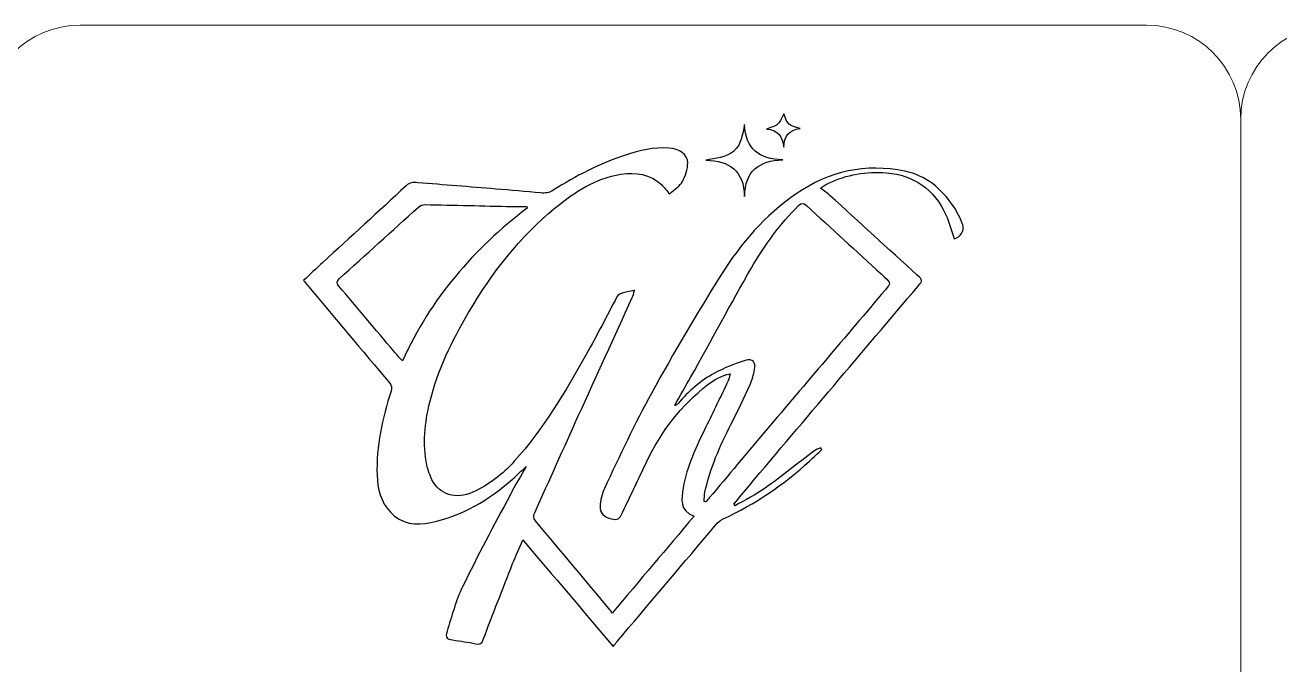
# Model space of a CAD drawing. Header units: millimetres. Extents: x -576 to 618, y 160 to 343.
# Drawn here: x -57.82 to -18.02, y 322.8 to 343.1 of the extents above; entities that cross this region are included whole.
import ezdxf

# ---------------------------------------------------------------- set-up
doc = ezdxf.new("R2010")
doc.units = ezdxf.units.MM
doc.header["$MEASUREMENT"] = 0
doc.layers.add('Layer 1', color=7, linetype='Continuous')

msp = doc.modelspace()

# ---------------------------------------------------------------- linework, layer by layer
at = {"layer": 'Layer 1', "color": 250, "lineweight": 18}
for points in [[(-56.0783, 343.1001), (-56.0783, 343.1001), (-22.2483, 343.1001), (-22.2483, 343.1001), (-20.6043, 343.1001), (-19.2633, 341.7591), (-19.2633, 340.1151), (-19.2633, 340.1151), (-19.2633, 306.2851), (-19.2633, 306.2851), (-19.2633, 304.6411), (-20.6043, 303.3001), (-22.2483, 303.3001), (-22.2483, 303.3001), (-56.0783, 303.3001), (-56.0783, 303.3001), (-57.7223, 303.3001), (-59.0633, 304.6411), (-59.0633, 306.2851), (-59.0633, 306.2851), (-59.0633, 340.1151), (-59.0633, 340.1151), (-59.0633, 341.7591), (-57.7223, 343.1001), (-56.0783, 343.1001)], [(-16.2783, 343.1001), (-16.2783, 343.1001), (17.5517, 343.1001), (17.5517, 343.1001), (19.1957, 343.1001), (20.5367, 341.7591), (20.5367, 340.1151), (20.5367, 340.1151), (20.5367, 306.2851), (20.5367, 306.2851), (20.5367, 304.6411), (19.1957, 303.3001), (17.5517, 303.3001), (17.5517, 303.3001), (-16.2783, 303.3001), (-16.2783, 303.3001), (-17.9223, 303.3001), (-19.2633, 304.6411), (-19.2633, 306.2851), (-19.2633, 306.2851), (-19.2633, 340.1151), (-19.2633, 340.1151), (-19.2633, 341.7591), (-17.9223, 343.1001), (-16.2783, 343.1001)]]:
    msp.add_open_spline(points, degree=3, knots=[0, 0, 0, 0, 0.125, 0.125, 0.125, 0.25, 0.25, 0.25, 0.375, 0.375, 0.375, 0.5, 0.5, 0.5, 0.625, 0.625, 0.625, 0.75, 0.75, 0.75, 0.875, 0.875, 0.875, 1, 1, 1, 1], dxfattribs=at)
at = {"layer": 'Layer 1', "color": 230}
for points, knots in [([(-33.7907, 338.8265), (-34.542, 338.7983), (-34.986, 338.4745), (-35.0009, 337.6657), (-35.0278, 338.4783), (-35.4777, 338.8021), (-36.2281, 338.8136), (-35.9177, 338.882), (-35.5966, 338.8839), (-35.3479, 339.0951), (-35.093, 339.3119), (-35.074, 339.6279), (-34.9994, 339.9459), (-34.9735, 339.1678), (-34.5351, 338.8449), (-33.7907, 338.8265)], [0, 0, 0, 0, 0.2, 0.2, 0.2, 0.4, 0.4, 0.4, 0.6, 0.6, 0.6, 0.8, 0.8, 0.8, 1, 1, 1, 1]), ([(-33.7538, 340.2877), (-33.6546, 339.9661), (-33.5716, 339.8897), (-33.2415, 339.8245), (-33.5785, 339.7704), (-33.7519, 339.5792), (-33.7576, 339.2282), (-33.795, 339.5511), (-33.922, 339.7851), (-34.3055, 339.8004), (-34.1607, 339.8631), (-34.0256, 339.8881), (-33.9407, 339.967), (-33.8518, 340.0494), (-33.8115, 340.1836), (-33.7538, 340.2877)], [0, 0, 0, 0, 0.2, 0.2, 0.2, 0.4, 0.4, 0.4, 0.6, 0.6, 0.6, 0.8, 0.8, 0.8, 1, 1, 1, 1]), ([(-28.3535, 336.3233), (-28.443, 336.5854), (-28.5089, 336.845), (-28.6181, 337.0846), (-28.9853, 337.8918), (-29.6249, 338.3398), (-30.5042, 338.4156), (-31.141, 338.4706), (-31.7576, 338.3566), (-32.3395, 338.0824), (-32.3907, 338.0584), (-32.4381, 338.0268), (-32.4867, 337.9982), (-32.5014, 337.9894), (-32.5145, 337.9785), (-32.5875, 337.9257), (-32.4749, 337.8385), (-32.3738, 337.7697), (-32.2843, 337.6884), (-31.3632, 336.8484), (-30.4434, 336.0069), (-29.5238, 335.1648), (-29.3445, 335.0004), (-29.3451, 334.9991), (-29.498, 334.8184), (-31.2811, 332.7118), (-33.0649, 330.6054), (-34.848, 328.4986), (-35.014, 328.3021), (-35.1772, 328.1033), (-35.342, 327.9058), (-35.3291, 327.888), (-35.3161, 327.8706), (-35.303, 327.8528), (-34.9822, 328.0375), (-34.6446, 328.1978), (-34.3454, 328.4116), (-33.8199, 328.7863), (-33.3192, 329.1954), (-32.805, 329.5853), (-32.7413, 329.6337), (-32.6562, 329.6537), (-32.581, 329.6868), (-32.5704, 329.6687), (-32.5598, 329.6506), (-32.5492, 329.6325), (-32.6793, 329.512), (-32.809, 329.3913), (-32.9395, 329.2708), (-33.757, 328.5145), (-34.668, 327.9021), (-35.6824, 327.4353), (-35.863, 327.3523), (-35.9928, 327.1464), (-36.1307, 326.9838), (-37.1026, 325.839), (-38.0711, 324.6906), (-39.0403, 323.5433), (-39.0767, 323.5002), (-39.1114, 323.4553), (-39.1663, 323.3869), (-40.1273, 324.5214), (-41.0664, 325.6294), (-42.0287, 326.7654), (-42.1466, 326.4964), (-42.2596, 326.2587), (-42.3557, 326.0147), (-42.6711, 325.2141), (-42.9837, 324.4119), (-43.2892, 323.6072), (-43.337, 323.4808), (-43.3878, 323.444), (-43.5233, 323.4734), (-43.7663, 323.5261), (-44.0143, 323.5551), (-44.2602, 323.5938), (-44.4531, 323.6241), (-44.4992, 323.6687), (-44.4358, 323.8709), (-44.2877, 324.3455), (-44.1607, 324.8346), (-43.9454, 325.2796), (-43.4698, 326.2631), (-42.9476, 327.2247), (-42.439, 328.1919), (-42.2786, 328.4974), (-42.1005, 328.7935), (-41.926, 329.1017), (-42.0777, 328.9598), (-42.2175, 328.8213), (-42.3653, 328.6914), (-43.1177, 328.0309), (-43.955, 327.5257), (-44.9473, 327.3196), (-45.4246, 327.2203), (-45.883, 327.2668), (-46.2352, 327.6462), (-46.5385, 327.9726), (-46.6412, 328.3885), (-46.6565, 328.8219), (-46.6892, 329.7405), (-46.4799, 330.6216), (-46.2131, 331.4911), (-46.1807, 331.5969), (-46.1897, 331.6646), (-46.2608, 331.7489), (-47.1348, 332.7835), (-48.005, 333.8216), (-48.8758, 334.8587), (-48.9116, 334.9015), (-48.9451, 334.9461), (-48.9884, 335.001), (-48.7791, 335.195), (-48.5772, 335.3835), (-48.3741, 335.5707), (-47.4939, 336.3801), (-46.6112, 337.187), (-45.7357, 338.0016), (-45.6184, 338.1108), (-45.498, 338.1111), (-45.3613, 338.0999), (-44.5373, 338.0328), (-43.7132, 337.9666), (-42.8892, 337.8989), (-42.4153, 337.8603), (-41.9413, 337.8225), (-41.4683, 337.777), (-41.3223, 337.7629), (-41.1972, 337.777), (-41.0668, 337.8603), (-40.3488, 338.3201), (-39.5938, 338.7073), (-38.7813, 338.9744), (-38.3329, 339.1217), (-37.8771, 339.2297), (-37.3975, 339.1982), (-37.0773, 339.177), (-36.8028, 338.9985), (-36.8022, 338.7279), (-36.8012, 338.5308), (-36.8712, 338.3161), (-36.9678, 338.1411), (-37.0483, 337.9954), (-37.2127, 337.8959), (-37.3753, 337.742), (-37.4655, 337.8465), (-37.5401, 337.9539), (-37.6343, 338.0384), (-38.0043, 338.3701), (-38.445, 338.445), (-38.9211, 338.3682), (-39.7279, 338.2388), (-40.3875, 337.8125), (-41.0009, 337.308), (-42.1313, 336.3785), (-43.0121, 335.2391), (-43.751, 333.9844), (-44.2786, 333.0884), (-44.7332, 332.1594), (-44.9829, 331.1426), (-45.1451, 330.4808), (-45.2134, 329.8132), (-45.0755, 329.1389), (-45.0427, 328.98), (-44.9856, 328.8219), (-44.9142, 328.6755), (-44.6811, 328.1994), (-44.1507, 328.0393), (-43.6168, 328.2818), (-43.1092, 328.5123), (-42.6752, 328.8478), (-42.3042, 329.2608), (-41.3853, 330.2846), (-40.6908, 331.4615), (-40.0196, 332.6518), (-39.6805, 333.253), (-39.3738, 333.8728), (-39.0471, 334.4815), (-39.0212, 334.5302), (-38.9585, 334.5719), (-38.9039, 334.5894), (-38.7822, 334.6284), (-38.6552, 334.6499), (-38.4883, 334.6883), (-38.5189, 334.5876), (-38.5314, 334.519), (-38.5598, 334.4575), (-39.1298, 333.2048), (-39.7039, 331.9539), (-40.2727, 330.7005), (-40.736, 329.679), (-41.1935, 328.6543), (-41.6542, 327.6315), (-41.6961, 327.5389), (-41.7104, 327.4624), (-41.6328, 327.3707), (-40.8393, 326.4306), (-40.0508, 325.4867), (-39.2615, 324.5436), (-39.2433, 324.5221), (-39.2321, 324.4949), (-39.2019, 324.4431), (-38.3233, 325.483), (-37.4699, 326.4931), (-36.6025, 327.5195), (-37.073, 327.6977), (-37.0019, 328.0702), (-36.9448, 328.4172), (-36.8302, 329.107), (-36.5295, 329.7317), (-36.2253, 330.3538), (-35.9912, 330.8321), (-35.761, 331.3127), (-35.5319, 331.7935), (-35.5001, 331.8608), (-35.4855, 331.9367), (-35.4537, 332.0375), (-35.7507, 331.985), (-35.9626, 331.8478), (-36.1628, 331.693), (-37.0134, 331.0353), (-37.6475, 330.2044), (-38.1095, 329.2381), (-38.3613, 328.7118), (-38.6096, 328.1839), (-38.8621, 327.6578), (-38.9782, 327.415), (-39.0168, 327.3941), (-39.2272, 327.4397), (-39.4455, 327.4861), (-39.6003, 327.6331), (-39.5822, 327.8306), (-39.5647, 328.0247), (-39.5301, 328.2297), (-39.4468, 328.4028), (-38.9582, 329.4191), (-38.4883, 330.4465), (-37.9451, 331.4331), (-37.249, 332.6983), (-36.5157, 333.9451), (-35.7494, 335.1691), (-35.1208, 336.1732), (-34.3504, 337.069), (-33.3613, 337.7476), (-32.3154, 338.4653), (-31.1613, 338.7217), (-29.9176, 338.4643), (-29.2565, 338.3276), (-28.7557, 337.9165), (-28.3816, 337.3623), (-28.2571, 337.1776), (-28.156, 336.9704), (-28.0817, 336.7601), (-28.0137, 336.567), (-28.1485, 336.3766), (-28.3535, 336.3233)], [0, 0, 0, 0, 0.0117647, 0.0117647, 0.0117647, 0.0235294, 0.0235294, 0.0235294, 0.0352941, 0.0352941, 0.0352941, 0.0470588, 0.0470588, 0.0470588, 0.0588235, 0.0588235, 0.0588235, 0.0705882, 0.0705882, 0.0705882, 0.0823529, 0.0823529, 0.0823529, 0.0941176, 0.0941176, 0.0941176, 0.1058824, 0.1058824, 0.1058824, 0.1176471, 0.1176471, 0.1176471, 0.1294118, 0.1294118, 0.1294118, 0.1411765, 0.1411765, 0.1411765, 0.1529412, 0.1529412, 0.1529412, 0.1647059, 0.1647059, 0.1647059, 0.1764706, 0.1764706, 0.1764706, 0.1882353, 0.1882353, 0.1882353, 0.2, 0.2, 0.2, 0.2117647, 0.2117647, 0.2117647, 0.2235294, 0.2235294, 0.2235294, 0.2352941, 0.2352941, 0.2352941, 0.2470588, 0.2470588, 0.2470588, 0.2588235, 0.2588235, 0.2588235, 0.2705882, 0.2705882, 0.2705882, 0.2823529, 0.2823529, 0.2823529, 0.2941176, 0.2941176, 0.2941176, 0.3058824, 0.3058824, 0.3058824, 0.3176471, 0.3176471, 0.3176471, 0.3294118, 0.3294118, 0.3294118, 0.3411765, 0.3411765, 0.3411765, 0.3529412, 0.3529412, 0.3529412, 0.3647059, 0.3647059, 0.3647059, 0.3764706, 0.3764706, 0.3764706, 0.3882353, 0.3882353, 0.3882353, 0.4, 0.4, 0.4, 0.4117647, 0.4117647, 0.4117647, 0.4235294, 0.4235294, 0.4235294, 0.4352941, 0.4352941, 0.4352941, 0.4470588, 0.4470588, 0.4470588, 0.4588235, 0.4588235, 0.4588235, 0.4705882, 0.4705882, 0.4705882, 0.4823529, 0.4823529, 0.4823529, 0.4941176, 0.4941176, 0.4941176, 0.5058824, 0.5058824, 0.5058824, 0.5176471, 0.5176471, 0.5176471, 0.5294118, 0.5294118, 0.5294118, 0.5411765, 0.5411765, 0.5411765, 0.5529412, 0.5529412, 0.5529412, 0.5647059, 0.5647059, 0.5647059, 0.5764706, 0.5764706, 0.5764706, 0.5882353, 0.5882353, 0.5882353, 0.6, 0.6, 0.6, 0.6117647, 0.6117647, 0.6117647, 0.6235294, 0.6235294, 0.6235294, 0.6352941, 0.6352941, 0.6352941, 0.6470588, 0.6470588, 0.6470588, 0.6588235, 0.6588235, 0.6588235, 0.6705882, 0.6705882, 0.6705882, 0.6823529, 0.6823529, 0.6823529, 0.6941176, 0.6941176, 0.6941176, 0.7058824, 0.7058824, 0.7058824, 0.7176471, 0.7176471, 0.7176471, 0.7294118, 0.7294118, 0.7294118, 0.7411765, 0.7411765, 0.7411765, 0.7529412, 0.7529412, 0.7529412, 0.7647059, 0.7647059, 0.7647059, 0.7764706, 0.7764706, 0.7764706, 0.7882353, 0.7882353, 0.7882353, 0.8, 0.8, 0.8, 0.8117647, 0.8117647, 0.8117647, 0.8235294, 0.8235294, 0.8235294, 0.8352941, 0.8352941, 0.8352941, 0.8470588, 0.8470588, 0.8470588, 0.8588235, 0.8588235, 0.8588235, 0.8705882, 0.8705882, 0.8705882, 0.8823529, 0.8823529, 0.8823529, 0.8941176, 0.8941176, 0.8941176, 0.9058824, 0.9058824, 0.9058824, 0.9176471, 0.9176471, 0.9176471, 0.9294118, 0.9294118, 0.9294118, 0.9411765, 0.9411765, 0.9411765, 0.9529412, 0.9529412, 0.9529412, 0.9647059, 0.9647059, 0.9647059, 0.9764706, 0.9764706, 0.9764706, 0.9882353, 0.9882353, 0.9882353, 1, 1, 1, 1]), ([(-41.8921, 337.294), (-41.8921, 337.294), (-41.9058, 337.3448), (-41.9058, 337.3448), (-42.0624, 337.3448), (-42.2191, 337.3417), (-42.3753, 337.3451), (-43.2936, 337.3654), (-44.2115, 337.3888), (-45.1295, 337.4044), (-45.2006, 337.4053), (-45.2889, 337.372), (-45.3423, 337.3245), (-46.1809, 336.5707), (-47.0141, 335.8107), (-47.8518, 335.0559), (-47.9432, 334.9736), (-47.9507, 334.9155), (-47.8692, 334.82), (-47.2858, 334.1339), (-46.7073, 333.4434), (-46.1264, 332.7551), (-46.0437, 332.6571), (-45.9579, 332.5619), (-45.8546, 332.4443), (-44.9535, 334.4253), (-43.5944, 336.0003), (-41.8921, 337.294)], [0, 0, 0, 0, 0.1111111, 0.1111111, 0.1111111, 0.2222222, 0.2222222, 0.2222222, 0.3333333, 0.3333333, 0.3333333, 0.4444444, 0.4444444, 0.4444444, 0.5555556, 0.5555556, 0.5555556, 0.6666667, 0.6666667, 0.6666667, 0.7777778, 0.7777778, 0.7777778, 0.8888889, 0.8888889, 0.8888889, 1, 1, 1, 1]), ([(-37.2097, 331.0456), (-37.2019, 331.0394), (-37.1937, 331.0331), (-37.1859, 331.0269), (-37.1585, 331.0503), (-37.1276, 331.0706), (-37.1045, 331.0977), (-36.7741, 331.4846), (-36.3956, 331.821), (-35.9491, 332.0615), (-35.6434, 332.2262), (-35.3138, 332.3573), (-34.9816, 332.4578), (-34.736, 332.5314), (-34.6325, 332.4126), (-34.6833, 332.1685), (-34.7167, 332.0091), (-34.7595, 331.8475), (-34.8262, 331.6996), (-35.0199, 331.2715), (-35.2181, 330.8446), (-35.4327, 330.4265), (-35.7853, 329.7389), (-36.0961, 329.0368), (-36.2583, 328.2771), (-36.2789, 328.1816), (-36.2759, 328.0812), (-36.2836, 327.9829), (-36.2836, 327.9829), (-36.23, 327.9732), (-36.23, 327.9732), (-36.1928, 328.0147), (-36.155, 328.0553), (-36.1195, 328.0977), (-35.5186, 328.8135), (-34.9204, 329.532), (-34.3167, 330.2453), (-33.0571, 331.7323), (-31.7944, 333.2166), (-30.5339, 334.7027), (-30.3564, 334.9117), (-30.3585, 334.9136), (-30.5566, 335.1005), (-30.5937, 335.1354), (-30.6309, 335.1704), (-30.6683, 335.2048), (-31.4574, 335.9286), (-32.2474, 336.6509), (-33.034, 337.3769), (-33.1282, 337.464), (-33.1903, 337.4693), (-33.2867, 337.3739), (-33.8773, 336.7857), (-34.3694, 336.1208), (-34.7797, 335.4004), (-35.4331, 334.254), (-36.0615, 333.0933), (-36.7017, 331.9395), (-36.868, 331.6396), (-37.0403, 331.3433), (-37.2097, 331.0456)], [0, 0, 0, 0, 0.05, 0.05, 0.05, 0.1, 0.1, 0.1, 0.15, 0.15, 0.15, 0.2, 0.2, 0.2, 0.25, 0.25, 0.25, 0.3, 0.3, 0.3, 0.35, 0.35, 0.35, 0.4, 0.4, 0.4, 0.45, 0.45, 0.45, 0.5, 0.5, 0.5, 0.55, 0.55, 0.55, 0.6, 0.6, 0.6, 0.65, 0.65, 0.65, 0.7, 0.7, 0.7, 0.75, 0.75, 0.75, 0.8, 0.8, 0.8, 0.85, 0.85, 0.85, 0.9, 0.9, 0.9, 0.95, 0.95, 0.95, 1, 1, 1, 1])]:
    msp.add_open_spline(points, degree=3, knots=knots, dxfattribs=at)

doc.saveas('drawing.dxf')
